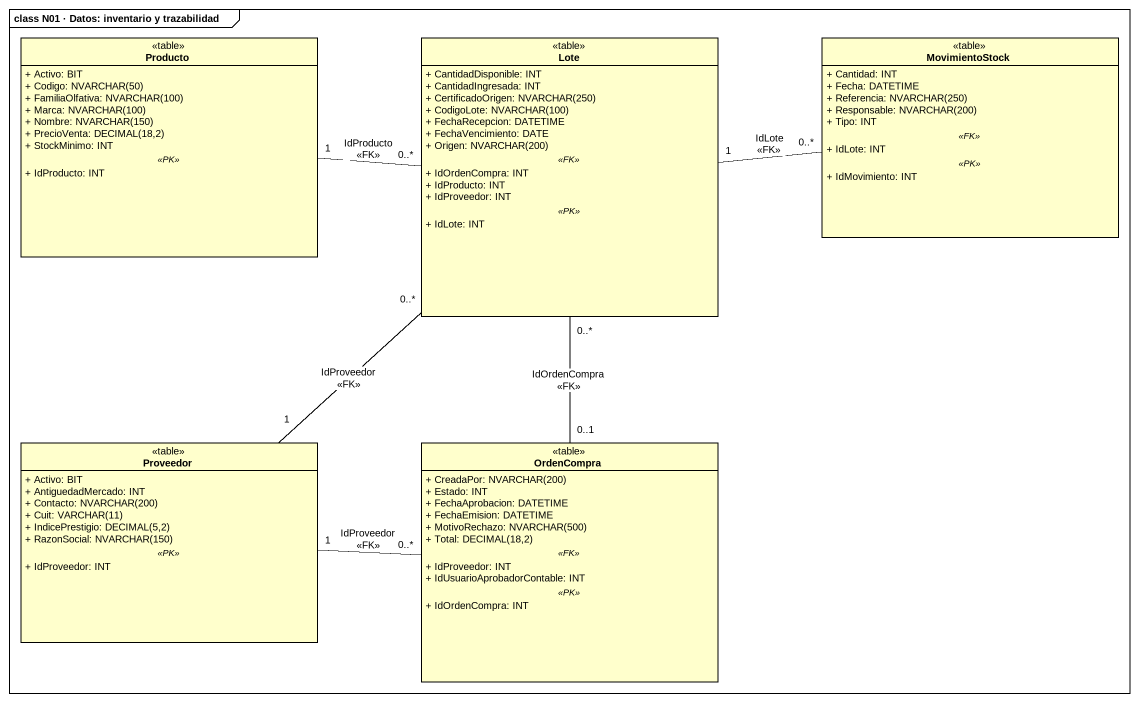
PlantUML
@startuml
mainframe class N01 · Datos: inventario y trazabilidad
hide circle
hide empty members
skinparam classAttributeIconSize 0
class Producto <<table>> {
  + Activo: BIT
  {field} + Codigo: NVARCHAR(50)
  {field} + FamiliaOlfativa: NVARCHAR(100)
  {field} + Marca: NVARCHAR(100)
  {field} + Nombre: NVARCHAR(150)
  {field} + PrecioVenta: DECIMAL(18,2)
  + StockMinimo: INT
  .. <<PK>> ..
  + IdProducto: INT
}
class Lote <<table>> {
  + CantidadDisponible: INT
  + CantidadIngresada: INT
  {field} + CertificadoOrigen: NVARCHAR(250)
  {field} + CodigoLote: NVARCHAR(100)
  + FechaRecepcion: DATETIME
  + FechaVencimiento: DATE
  {field} + Origen: NVARCHAR(200)
  .. <<FK>> ..
  + IdOrdenCompra: INT
  + IdProducto: INT
  + IdProveedor: INT
  .. <<PK>> ..
  + IdLote: INT
}
class MovimientoStock <<table>> {
  + Cantidad: INT
  + Fecha: DATETIME
  {field} + Referencia: NVARCHAR(250)
  {field} + Responsable: NVARCHAR(200)
  + Tipo: INT
  .. <<FK>> ..
  + IdLote: INT
  .. <<PK>> ..
  + IdMovimiento: INT
}
class Proveedor <<table>> {
  + Activo: BIT
  + AntiguedadMercado: INT
  {field} + Contacto: NVARCHAR(200)
  {field} + Cuit: VARCHAR(11)
  {field} + IndicePrestigio: DECIMAL(5,2)
  {field} + RazonSocial: NVARCHAR(150)
  .. <<PK>> ..
  + IdProveedor: INT
}
class OrdenCompra <<table>> {
  {field} + CreadaPor: NVARCHAR(200)
  + Estado: INT
  + FechaAprobacion: DATETIME
  + FechaEmision: DATETIME
  {field} + MotivoRechazo: NVARCHAR(500)
  {field} + Total: DECIMAL(18,2)
  .. <<FK>> ..
  + IdProveedor: INT
  + IdUsuarioAprobadorContable: INT
  .. <<PK>> ..
  + IdOrdenCompra: INT
}
Lote "0..*" -left- "1" Producto : IdProducto\n<<FK>>
Lote "0..*" -- "1" Proveedor : IdProveedor\n<<FK>>
Lote "0..*" -- "0..1" OrdenCompra : IdOrdenCompra\n<<FK>>
MovimientoStock "0..*" -left- "1" Lote : IdLote\n<<FK>>
OrdenCompra "0..*" -left- "1" Proveedor : IdProveedor\n<<FK>>
@enduml
